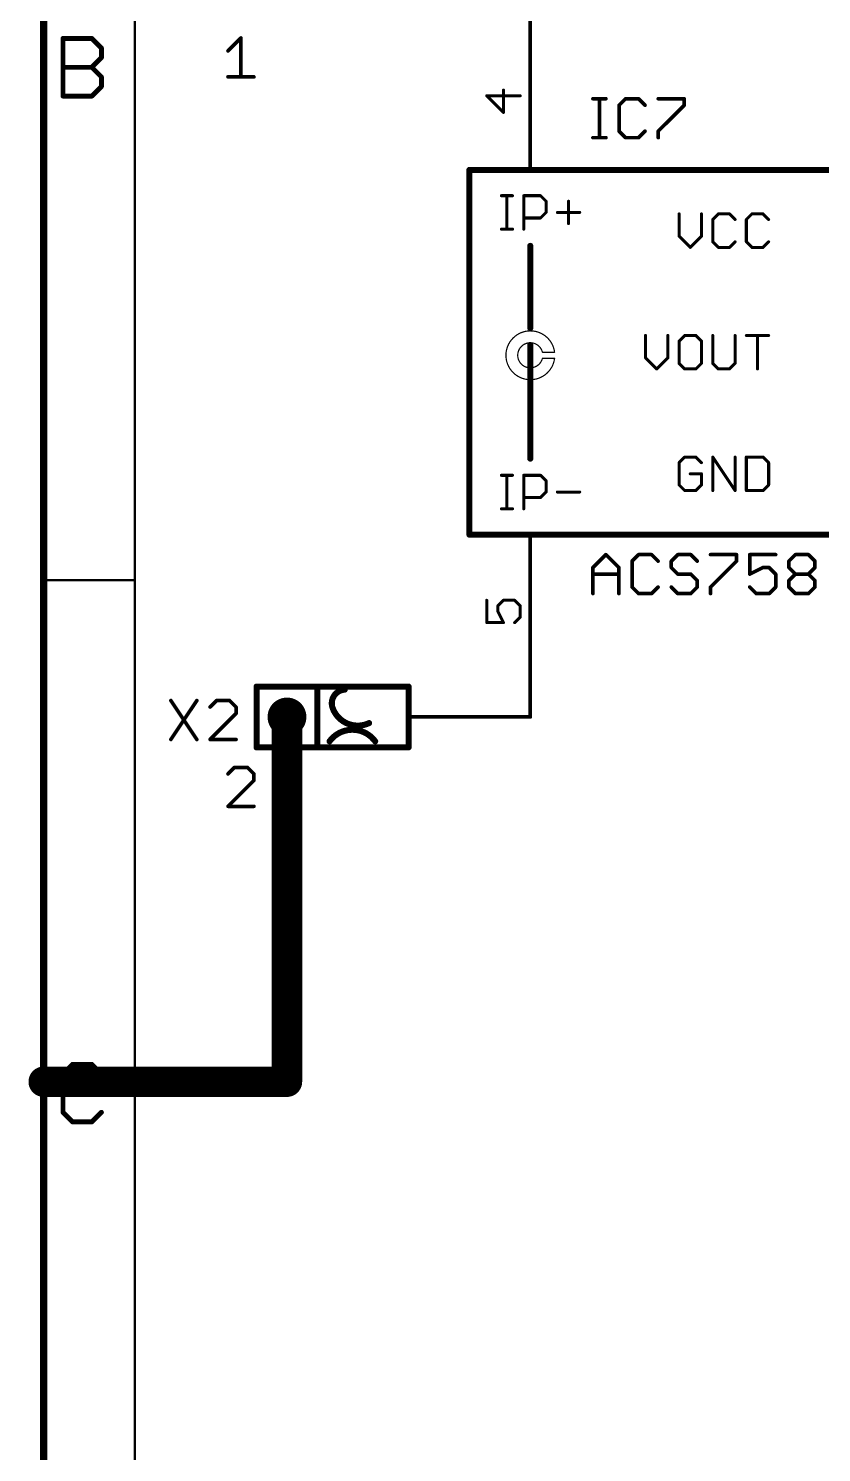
# Model space of a CAD drawing. Extents: x -44 to 217, y -56 to 126.
# Drawn here: x -43.8 to -10.7, y -0.3 to 59.2 of the extents above; entities that cross this region are included whole.
import ezdxf

# ---------------------------------------------------------------- set-up
doc = ezdxf.new("R2010")
doc.units = 0
for name, color, linetype in [('91', 94, 'CONTINUOUS'), ('94', 14, 'CONTINUOUS'), ('95', 251, 'CONTINUOUS'), ('96', 251, 'CONTINUOUS')]:
    doc.layers.add(name, color=color, linetype=linetype)

msp = doc.modelspace()

# ---------------------------------------------------------------- linework, layer by layer
at = {"layer": '91'}
for points, const_width in [([(-22.86, 58.42), (-22.86, 60.96)], 0.1524), ([(-22.86, 33.02), (-22.86, 30.48)], 0.1524), ([(-33.02, 30.48), (-33.02, 15.24)], 1.27), ([(-33.02, 15.24), (-43.18, 15.24)], 1.27)]:
    msp.add_lwpolyline(points, dxfattribs=dict(at, const_width=const_width))
for points, const_width in [([(-22.8981, 58.42, 1), (-22.8219, 58.42)], 0.0762), ([(-22.8219, 33.02, 1), (-22.8981, 33.02)], 0.0762), ([(-32.7025, 30.48, 1), (-33.3375, 30.48)], 0.635), ([(-22.8981, 30.48, 1), (-22.8219, 30.48)], 0.0762), ([(-43.18, 15.5575, 1), (-43.18, 14.9225)], 0.635), ([(-33.3375, 15.24, 1), (-32.7025, 15.24)], 0.635), ([(-33.02, 14.9225, 1), (-33.02, 15.5575)], 0.635)]:
    msp.add_lwpolyline(points, format="xyb", dxfattribs=dict(at, const_width=const_width))
at = {"layer": '94'}
for points, const_width in [([(-43.18, 125.73), (-43.18, -53.34)], 0.3), ([(-39.37, 121.92), (-39.37, -49.53)], 0.1), ([(-42.375, 56.4229), (-42.375, 58.8317)], 0.2032), ([(-42.375, 58.8317), (-41.1706, 58.8317)], 0.2032), ([(-41.1706, 58.8317), (-40.7691, 58.4302)], 0.2032), ([(-40.7691, 58.4302), (-40.7691, 58.0288)], 0.2032), ([(-22.86, 58.42), (-22.86, 53.34)], 0.1524), ([(-42.375, 57.6273), (-41.1706, 57.6273)], 0.2032), ([(-40.7691, 58.0288), (-41.1706, 57.6273)], 0.2032), ([(-41.1706, 57.6273), (-40.7691, 57.2258)], 0.2032), ([(-40.7691, 57.2258), (-40.7691, 56.8243)], 0.2032), ([(-40.7691, 56.8243), (-41.1706, 56.4229)], 0.2032), ([(-41.1706, 56.4229), (-42.375, 56.4229)], 0.2032), ([(-22.86, 55.88), (-22.86, 53.34)], 0.1524), ([(-25.4, 38.1), (-25.4, 53.34)], 0.254), ([(-25.4, 53.34), (-10.16, 53.34)], 0.254), ([(-22.86, 50.165), (-22.86, 46.736)], 0.254), ([(-22.86, 46.0248), (-22.86, 41.275)], 0.254), ([(-22.352, 45.72), (-21.844, 45.72)], 0.0508), ([(-22.352, 45.466), (-21.844, 45.466)], 0.0508), ([(-10.16, 38.1), (-25.4, 38.1)], 0.254), ([(-22.86, 33.02), (-22.86, 38.1)], 0.1524), ([(-22.86, 35.56), (-22.86, 38.1)], 0.1524), ([(-43.18, 36.195), (-39.37, 36.195)], 0.1), ([(-31.75, 31.75), (-34.29, 31.75)], 0.254), ([(-34.29, 31.75), (-34.29, 29.21)], 0.254), ([(-31.75, 31.75), (-27.94, 31.75)], 0.254), ([(-31.75, 29.21), (-31.75, 31.75)], 0.254), ([(-27.94, 31.75), (-27.94, 29.21)], 0.254), ([(-25.4, 30.48), (-27.94, 30.48)], 0.1524), ([(-22.86, 30.48), (-25.4, 30.48)], 0.1524), ([(-34.29, 29.21), (-31.75, 29.21)], 0.254), ([(-27.94, 29.21), (-31.75, 29.21)], 0.254), ([(-41.9736, 15.9692), (-42.375, 15.5677)], 0.2032), ([(-41.1706, 15.9692), (-41.9736, 15.9692)], 0.2032), ([(-40.7691, 15.5677), (-41.1706, 15.9692)], 0.2032), ([(-42.375, 15.5677), (-42.375, 13.9618)], 0.2032), ([(-42.375, 13.9618), (-41.9736, 13.5604)], 0.2032), ([(-41.1706, 13.5604), (-40.7691, 13.9618)], 0.2032), ([(-41.9736, 13.5604), (-41.1706, 13.5604)], 0.2032)]:
    msp.add_lwpolyline(points, dxfattribs=dict(at, const_width=const_width))
for points, const_width in [([(-42.3242, 58.8317, 1), (-42.4258, 58.8317)], 0.1016), ([(-42.375, 58.8825, 1), (-42.375, 58.7809)], 0.1016), ([(-41.1347, 58.8676, 1), (-41.2065, 58.7958)], 0.1016), ([(-41.1706, 58.7809, 1), (-41.1706, 58.8825)], 0.1016), ([(-40.7183, 58.4302, 1), (-40.8199, 58.4302)], 0.1016), ([(-40.805, 58.3943, 1), (-40.7332, 58.4662)], 0.1016), ([(-22.8219, 58.42, 1), (-22.8981, 58.42)], 0.0762), ([(-42.375, 57.6781, 1), (-42.375, 57.5765)], 0.1016), ([(-41.1347, 57.6632, 1), (-41.2065, 57.5914)], 0.1016), ([(-41.1706, 57.5765, 1), (-41.1706, 57.6781)], 0.1016), ([(-40.8199, 58.0288, 1), (-40.7183, 58.0288)], 0.1016), ([(-40.7332, 57.9928, 1), (-40.805, 58.0647)], 0.1016), ([(-41.2065, 57.6632, 1), (-41.1347, 57.5914)], 0.1016), ([(-40.7183, 57.2258, 1), (-40.8199, 57.2258)], 0.1016), ([(-40.805, 57.1899, 1), (-40.7332, 57.2617)], 0.1016), ([(-40.8199, 56.8243, 1), (-40.7183, 56.8243)], 0.1016), ([(-40.7332, 56.7884, 1), (-40.805, 56.8602)], 0.1016), ([(-42.375, 56.4737, 1), (-42.375, 56.3721)], 0.1016), ([(-42.4258, 56.4229, 1), (-42.3242, 56.4229)], 0.1016), ([(-41.2065, 56.4588, 1), (-41.1347, 56.3869)], 0.1016), ([(-41.1706, 56.3721, 1), (-41.1706, 56.4737)], 0.1016), ([(-22.8219, 55.88, 1), (-22.8981, 55.88)], 0.0762), ([(-25.3365, 53.34, 1), (-25.4635, 53.34)], 0.127), ([(-25.4, 53.4035, 1), (-25.4, 53.2765)], 0.127), ([(-22.8981, 53.34, 1), (-22.8219, 53.34)], 0.0762), ([(-22.8981, 53.34, 1), (-22.8219, 53.34)], 0.0762), ([(-22.7965, 50.165, 1), (-22.9235, 50.165)], 0.127), ([(-21.844, 45.72, 15.9995), (-21.844, 45.466)], 0.0508), ([(-22.9235, 46.736, 1), (-22.7965, 46.736)], 0.127), ([(-22.352, 45.72, 8.1231), (-22.352, 45.466)], 0.0508), ([(-22.7965, 46.0248, 1), (-22.9235, 46.0248)], 0.127), ([(-22.352, 45.7327, 1), (-22.352, 45.7073)], 0.0254), ([(-22.352, 45.4787, 1), (-22.352, 45.4533)], 0.0254), ([(-21.844, 45.7073, 1), (-21.844, 45.7327)], 0.0254), ([(-21.844, 45.4533, 1), (-21.844, 45.4787)], 0.0254), ([(-22.9235, 41.275, 1), (-22.7965, 41.275)], 0.127), ([(-25.4, 38.1635, 1), (-25.4, 38.0365)], 0.127), ([(-25.4635, 38.1, 1), (-25.3365, 38.1)], 0.127), ([(-22.8219, 38.1, 1), (-22.8981, 38.1)], 0.0762), ([(-22.8219, 38.1, 1), (-22.8981, 38.1)], 0.0762), ([(-43.18, 36.22, 1), (-43.18, 36.17)], 0.05), ([(-39.37, 36.17, 1), (-39.37, 36.22)], 0.05), ([(-22.8981, 35.56, 1), (-22.8219, 35.56)], 0.0762), ([(-22.8981, 33.02, 1), (-22.8219, 33.02)], 0.0762), ([(-34.29, 31.8135, 1), (-34.29, 31.6865)], 0.127), ([(-34.2265, 31.75, 1), (-34.3535, 31.75)], 0.127), ([(-31.75, 31.8135, 1), (-31.75, 31.6865)], 0.127), ([(-31.6865, 31.75, 1), (-31.8135, 31.75)], 0.127), ([(-31.75, 31.6865, 1), (-31.75, 31.8135)], 0.127), ([(-30.607, 31.623, 0.5001), (-31.115, 30.861)], 0.254), ([(-30.6035, 31.5596, 1), (-30.6105, 31.6864)], 0.127), ([(-27.8765, 31.75, 1), (-28.0035, 31.75)], 0.127), ([(-27.94, 31.6865, 1), (-27.94, 31.8135)], 0.127), ([(-33.02, 29.7961, 1), (-33.02, 31.1639, 1), (-33.02, 29.7961)], 0.254), ([(-31.115, 30.861, 0.4446), (-29.591, 30.226)], 0.254), ([(-31.0551, 30.8821, 1), (-31.1749, 30.8399)], 0.127), ([(-31.1749, 30.8399, 1), (-31.0551, 30.8821)], 0.127), ([(-29.5638, 30.1686, 1), (-29.6182, 30.2834)], 0.127), ([(-27.94, 30.5181, 1), (-27.94, 30.4419)], 0.0762), ([(-25.4, 30.5181, 1), (-25.4, 30.4419)], 0.0762), ([(-25.4, 30.4419, 1), (-25.4, 30.5181)], 0.0762), ([(-22.86, 30.4419, 1), (-22.86, 30.5181)], 0.0762), ([(-29.337, 29.464, 0.5067), (-31.242, 29.464)], 0.254), ([(-34.29, 29.2735, 1), (-34.29, 29.1465)], 0.127), ([(-34.3535, 29.21, 1), (-34.2265, 29.21)], 0.127), ([(-31.75, 29.2735, 1), (-31.75, 29.1465)], 0.127), ([(-31.8135, 29.21, 1), (-31.6865, 29.21)], 0.127), ([(-31.75, 29.1465, 1), (-31.75, 29.2735)], 0.127), ([(-31.2932, 29.5016, 1), (-31.1908, 29.4264)], 0.127), ([(-29.3882, 29.4264, 1), (-29.2858, 29.5016)], 0.127), ([(-28.0035, 29.21, 1), (-27.8765, 29.21)], 0.127), ([(-27.94, 29.1465, 1), (-27.94, 29.2735)], 0.127), ([(-41.9736, 16.02, 1), (-41.9736, 15.9184)], 0.1016), ([(-41.9376, 15.9333, 1), (-42.0095, 16.0051)], 0.1016), ([(-41.1347, 16.0051, 1), (-41.2065, 15.9333)], 0.1016), ([(-41.1706, 15.9184, 1), (-41.1706, 16.02)], 0.1016), ([(-42.3242, 15.5677, 1), (-42.4258, 15.5677)], 0.1016), ([(-42.4109, 15.6037, 1), (-42.3391, 15.5318)], 0.1016), ([(-40.805, 15.5318, 1), (-40.7332, 15.6037)], 0.1016), ([(-42.3391, 13.9977, 1), (-42.4109, 13.9259)], 0.1016), ([(-42.4258, 13.9618, 1), (-42.3242, 13.9618)], 0.1016), ([(-40.7332, 13.9259, 1), (-40.805, 13.9977)], 0.1016), ([(-41.9736, 13.6112, 1), (-41.9736, 13.5096)], 0.1016), ([(-42.0095, 13.5244, 1), (-41.9376, 13.5963)], 0.1016), ([(-41.2065, 13.5963, 1), (-41.1347, 13.5244)], 0.1016), ([(-41.1706, 13.5096, 1), (-41.1706, 13.6112)], 0.1016)]:
    msp.add_lwpolyline(points, format="xyb", dxfattribs=dict(at, const_width=const_width))
at = {"layer": '95'}
for points, const_width in [([(-23.9782, 55.7403), (-23.9782, 56.6724)], 0.127), ([(-23.2791, 56.4394), (-24.6773, 56.4394)], 0.127), ([(-24.6773, 56.4394), (-23.9782, 55.7403)], 0.127), ([(-20.2438, 56.3132), (-19.7015, 56.3132)], 0.1524), ([(-19.9726, 54.6862), (-19.9726, 56.3132)], 0.1524), ([(-18.8812, 56.3132), (-19.1524, 56.042)], 0.1524), ([(-19.1524, 56.042), (-19.1524, 54.9574)], 0.1524), ([(-18.3389, 56.3132), (-18.8812, 56.3132)], 0.1524), ([(-18.0677, 56.042), (-18.3389, 56.3132)], 0.1524), ([(-17.5152, 56.3132), (-16.4305, 56.3132)], 0.1524), ([(-16.4305, 56.042), (-17.5152, 54.9574)], 0.1524), ([(-16.4305, 56.3132), (-16.4305, 56.042)], 0.1524), ([(-20.2438, 54.6862), (-19.7015, 54.6862)], 0.1524), ([(-19.1524, 54.9574), (-18.8812, 54.6862)], 0.1524), ([(-18.8812, 54.6862), (-18.3389, 54.6862)], 0.1524), ([(-18.3389, 54.6862), (-18.0677, 54.9574)], 0.1524), ([(-17.5152, 54.9574), (-17.5152, 54.6862)], 0.1524), ([(-24.0665, 52.2617), (-23.6004, 52.2617)], 0.127), ([(-23.8335, 50.8635), (-23.8335, 52.2617)], 0.127), ([(-23.131, 50.8635), (-23.131, 52.2617)], 0.127), ([(-23.131, 52.2617), (-22.4319, 52.2617)], 0.127), ([(-22.4319, 52.2617), (-22.1989, 52.0287)], 0.127), ([(-22.1989, 52.0287), (-22.1989, 51.5626)], 0.127), ([(-21.2616, 52.0287), (-21.2616, 51.0965)], 0.127), ([(-22.4319, 51.3296), (-23.131, 51.3296)], 0.127), ([(-22.1989, 51.5626), (-22.4319, 51.3296)], 0.127), ([(-21.7277, 51.5626), (-20.7956, 51.5626)], 0.127), ([(-16.6431, 51.4997), (-16.6431, 50.5676)], 0.127), ([(-15.711, 50.5676), (-15.711, 51.4997)], 0.127), ([(-15.0068, 51.4997), (-15.2399, 51.2667)], 0.127), ([(-15.2399, 51.2667), (-15.2399, 50.3345)], 0.127), ([(-14.5408, 51.4997), (-15.0068, 51.4997)], 0.127), ([(-14.3077, 51.2667), (-14.5408, 51.4997)], 0.127), ([(-13.6036, 51.4997), (-13.8366, 51.2667)], 0.127), ([(-13.8366, 51.2667), (-13.8366, 50.3345)], 0.127), ([(-13.1375, 51.4997), (-13.6036, 51.4997)], 0.127), ([(-12.9045, 51.2667), (-13.1375, 51.4997)], 0.127), ([(-24.0665, 50.8635), (-23.6004, 50.8635)], 0.127), ([(-16.6431, 50.5676), (-16.1771, 50.1015)], 0.127), ([(-16.1771, 50.1015), (-15.711, 50.5676)], 0.127), ([(-15.2399, 50.3345), (-15.0068, 50.1015)], 0.127), ([(-15.0068, 50.1015), (-14.5408, 50.1015)], 0.127), ([(-14.5408, 50.1015), (-14.3077, 50.3345)], 0.127), ([(-13.8366, 50.3345), (-13.6036, 50.1015)], 0.127), ([(-13.6036, 50.1015), (-13.1375, 50.1015)], 0.127), ([(-13.1375, 50.1015), (-12.9045, 50.3345)], 0.127), ([(-18.0464, 46.4197), (-18.0464, 45.4876)], 0.127), ([(-17.1143, 45.4876), (-17.1143, 46.4197)], 0.127), ([(-16.4101, 46.4197), (-16.6431, 46.1867)], 0.127), ([(-15.944, 46.4197), (-16.4101, 46.4197)], 0.127), ([(-15.711, 46.1867), (-15.944, 46.4197)], 0.127), ([(-15.2399, 46.4197), (-15.2399, 45.2545)], 0.127), ([(-14.3077, 45.2545), (-14.3077, 46.4197)], 0.127), ([(-13.8366, 46.4197), (-12.9045, 46.4197)], 0.127), ([(-13.3705, 45.0215), (-13.3705, 46.4197)], 0.127), ([(-16.6431, 46.1867), (-16.6431, 45.2545)], 0.127), ([(-15.711, 45.2545), (-15.711, 46.1867)], 0.127), ([(-18.0464, 45.4876), (-17.5804, 45.0215)], 0.127), ([(-17.5804, 45.0215), (-17.1143, 45.4876)], 0.127), ([(-16.6431, 45.2545), (-16.4101, 45.0215)], 0.127), ([(-15.944, 45.0215), (-15.711, 45.2545)], 0.127), ([(-15.2399, 45.2545), (-15.0068, 45.0215)], 0.127), ([(-14.5408, 45.0215), (-14.3077, 45.2545)], 0.127), ([(-16.4101, 45.0215), (-15.944, 45.0215)], 0.127), ([(-15.0068, 45.0215), (-14.5408, 45.0215)], 0.127), ([(-16.4101, 41.3397), (-16.6431, 41.1067)], 0.127), ([(-16.6431, 41.1067), (-16.6431, 40.1745)], 0.127), ([(-15.944, 41.3397), (-16.4101, 41.3397)], 0.127), ([(-15.711, 41.1067), (-15.944, 41.3397)], 0.127), ([(-15.2399, 39.9415), (-15.2399, 41.3397)], 0.127), ([(-15.2399, 41.3397), (-14.3077, 39.9415)], 0.127), ([(-14.3077, 39.9415), (-14.3077, 41.3397)], 0.127), ([(-13.8366, 41.3397), (-13.8366, 39.9415)], 0.127), ([(-13.1375, 41.3397), (-13.8366, 41.3397)], 0.127), ([(-12.9045, 41.1067), (-13.1375, 41.3397)], 0.127), ([(-12.9045, 40.1745), (-12.9045, 41.1067)], 0.127), ([(-24.0665, 40.5777), (-23.6004, 40.5777)], 0.127), ([(-23.8335, 39.1795), (-23.8335, 40.5777)], 0.127), ([(-23.131, 39.1795), (-23.131, 40.5777)], 0.127), ([(-23.131, 40.5777), (-22.4319, 40.5777)], 0.127), ([(-22.4319, 40.5777), (-22.1989, 40.3447)], 0.127), ([(-15.711, 40.6406), (-16.1771, 40.6406)], 0.127), ([(-15.711, 40.1745), (-15.711, 40.6406)], 0.127), ([(-22.1989, 39.8786), (-22.4319, 39.6456)], 0.127), ([(-22.1989, 40.3447), (-22.1989, 39.8786)], 0.127), ([(-21.7277, 39.8786), (-20.7956, 39.8786)], 0.127), ([(-16.6431, 40.1745), (-16.4101, 39.9415)], 0.127), ([(-16.4101, 39.9415), (-15.944, 39.9415)], 0.127), ([(-15.944, 39.9415), (-15.711, 40.1745)], 0.127), ([(-13.8366, 39.9415), (-13.1375, 39.9415)], 0.127), ([(-13.1375, 39.9415), (-12.9045, 40.1745)], 0.127), ([(-22.4319, 39.6456), (-23.131, 39.6456)], 0.127), ([(-24.0665, 39.1795), (-23.6004, 39.1795)], 0.127), ([(-24.6773, 35.3556), (-24.6773, 34.4234)], 0.127), ([(-24.2112, 35.1225), (-23.9782, 35.3556)], 0.127), ([(-24.2112, 34.8895), (-24.2112, 35.1225)], 0.127), ([(-23.9782, 35.3556), (-23.5121, 35.3556)], 0.127), ([(-23.5121, 35.3556), (-23.2791, 35.1225)], 0.127), ([(-23.2791, 35.1225), (-23.2791, 34.6565)], 0.127), ([(-23.9782, 34.4234), (-24.2112, 34.8895)], 0.127), ([(-23.2791, 34.6565), (-23.5121, 34.4234)], 0.127), ([(-24.6773, 34.4234), (-23.9782, 34.4234)], 0.127), ([(-37.8691, 31.1672), (-36.7845, 29.5402)], 0.1524), ([(-36.7845, 31.1672), (-37.8691, 29.5402)], 0.1524), ([(-35.9608, 31.1672), (-36.232, 30.896)], 0.1524), ([(-35.4185, 31.1672), (-35.9608, 31.1672)], 0.1524), ([(-35.1473, 30.896), (-35.4185, 31.1672)], 0.1524), ([(-35.1473, 30.6249), (-35.1473, 30.896)], 0.1524), ([(-36.232, 29.5402), (-35.1473, 30.6249)], 0.1524), ([(-35.1473, 29.5402), (-36.232, 29.5402)], 0.1524)]:
    msp.add_lwpolyline(points, dxfattribs=dict(at, const_width=const_width))
for points, const_width in [([(-23.9464, 56.6724, 1), (-24.0099, 56.6724)], 0.0635), ([(-24.6773, 56.4711, 1), (-24.6773, 56.4076)], 0.0635), ([(-24.6548, 56.4618, 1), (-24.6997, 56.4169)], 0.0635), ([(-23.2791, 56.4076, 1), (-23.2791, 56.4711)], 0.0635), ([(-20.2438, 56.3513, 1), (-20.2438, 56.2751)], 0.0762), ([(-19.9345, 56.3132, 1), (-20.0107, 56.3132)], 0.0762), ([(-19.7015, 56.2751, 1), (-19.7015, 56.3513)], 0.0762), ([(-19.1143, 56.042, 1), (-19.1905, 56.042)], 0.0762), ([(-19.1793, 56.069, 1), (-19.1254, 56.0151)], 0.0762), ([(-18.8812, 56.3513, 1), (-18.8812, 56.2751)], 0.0762), ([(-18.8543, 56.2862, 1), (-18.9081, 56.3401)], 0.0762), ([(-18.3119, 56.3401, 1), (-18.3658, 56.2862)], 0.0762), ([(-18.3389, 56.2751, 1), (-18.3389, 56.3513)], 0.0762), ([(-18.0946, 56.0151, 1), (-18.0408, 56.069)], 0.0762), ([(-17.5152, 56.3513, 1), (-17.5152, 56.2751)], 0.0762), ([(-16.3924, 56.3132, 1), (-16.4686, 56.3132)], 0.0762), ([(-16.4686, 56.042, 1), (-16.3924, 56.042)], 0.0762), ([(-16.4036, 56.0151, 1), (-16.4575, 56.069)], 0.0762), ([(-16.4305, 56.2751, 1), (-16.4305, 56.3513)], 0.0762), ([(-24.0099, 55.7403, 1), (-23.9464, 55.7403)], 0.0635), ([(-24.0006, 55.7178, 1), (-23.9557, 55.7628)], 0.0635), ([(-20.2438, 54.7243, 1), (-20.2438, 54.6481)], 0.0762), ([(-19.7015, 54.6481, 1), (-19.7015, 54.7243)], 0.0762), ([(-19.1254, 54.9843, 1), (-19.1793, 54.9304)], 0.0762), ([(-19.1905, 54.9574, 1), (-19.1143, 54.9574)], 0.0762), ([(-18.8812, 54.7243, 1), (-18.8812, 54.6481)], 0.0762), ([(-18.9081, 54.6593, 1), (-18.8543, 54.7131)], 0.0762), ([(-18.3658, 54.7131, 1), (-18.3119, 54.6593)], 0.0762), ([(-18.3389, 54.6481, 1), (-18.3389, 54.7243)], 0.0762), ([(-18.0408, 54.9304, 1), (-18.0946, 54.9843)], 0.0762), ([(-17.4771, 54.9574, 1), (-17.5533, 54.9574)], 0.0762), ([(-17.5421, 54.9843, 1), (-17.4883, 54.9304)], 0.0762), ([(-20.0107, 54.6862, 1), (-19.9345, 54.6862)], 0.0762), ([(-17.5533, 54.6862, 1), (-17.4771, 54.6862)], 0.0762), ([(-24.0665, 52.2934, 1), (-24.0665, 52.2299)], 0.0635), ([(-23.8017, 52.2617, 1), (-23.8652, 52.2617)], 0.0635), ([(-23.6004, 52.2299, 1), (-23.6004, 52.2934)], 0.0635), ([(-23.131, 52.2934, 1), (-23.131, 52.2299)], 0.0635), ([(-23.0992, 52.2617, 1), (-23.1627, 52.2617)], 0.0635), ([(-22.4094, 52.2841, 1), (-22.4543, 52.2392)], 0.0635), ([(-22.4319, 52.2299, 1), (-22.4319, 52.2934)], 0.0635), ([(-22.1671, 52.0287, 1), (-22.2306, 52.0287)], 0.0635), ([(-22.2213, 52.0062, 1), (-22.1764, 52.0511)], 0.0635), ([(-21.2299, 52.0287, 1), (-21.2934, 52.0287)], 0.0635), ([(-23.131, 51.3613, 1), (-23.131, 51.2978)], 0.0635), ([(-22.4543, 51.352, 1), (-22.4094, 51.3071)], 0.0635), ([(-22.4319, 51.2978, 1), (-22.4319, 51.3613)], 0.0635), ([(-22.2306, 51.5626, 1), (-22.1671, 51.5626)], 0.0635), ([(-22.1764, 51.5401, 1), (-22.2213, 51.585)], 0.0635), ([(-21.7277, 51.5943, 1), (-21.7277, 51.5308)], 0.0635), ([(-20.7956, 51.5308, 1), (-20.7956, 51.5943)], 0.0635), ([(-16.6114, 51.4997, 1), (-16.6749, 51.4997)], 0.0635), ([(-15.6793, 51.4997, 1), (-15.7428, 51.4997)], 0.0635), ([(-15.2081, 51.2667, 1), (-15.2716, 51.2667)], 0.0635), ([(-15.2623, 51.2891, 1), (-15.2174, 51.2442)], 0.0635), ([(-15.0068, 51.5314, 1), (-15.0068, 51.4679)], 0.0635), ([(-14.9844, 51.4772, 1), (-15.0293, 51.5221)], 0.0635), ([(-14.5183, 51.5221, 1), (-14.5632, 51.4772)], 0.0635), ([(-14.5408, 51.4679, 1), (-14.5408, 51.5314)], 0.0635), ([(-14.3302, 51.2442, 1), (-14.2853, 51.2891)], 0.0635), ([(-13.8048, 51.2667, 1), (-13.8683, 51.2667)], 0.0635), ([(-13.859, 51.2891, 1), (-13.8141, 51.2442)], 0.0635), ([(-13.6036, 51.5314, 1), (-13.6036, 51.4679)], 0.0635), ([(-13.5811, 51.4772, 1), (-13.626, 51.5221)], 0.0635), ([(-13.115, 51.5221, 1), (-13.1599, 51.4772)], 0.0635), ([(-13.1375, 51.4679, 1), (-13.1375, 51.5314)], 0.0635), ([(-12.9269, 51.2442, 1), (-12.882, 51.2891)], 0.0635), ([(-24.0665, 50.8953, 1), (-24.0665, 50.8317)], 0.0635), ([(-23.8652, 50.8635, 1), (-23.8017, 50.8635)], 0.0635), ([(-23.6004, 50.8317, 1), (-23.6004, 50.8953)], 0.0635), ([(-23.1627, 50.8635, 1), (-23.0992, 50.8635)], 0.0635), ([(-21.2934, 51.0965, 1), (-21.2299, 51.0965)], 0.0635), ([(-16.6207, 50.59, 1), (-16.6656, 50.5451)], 0.0635), ([(-16.6749, 50.5676, 1), (-16.6114, 50.5676)], 0.0635), ([(-15.7428, 50.5676, 1), (-15.6793, 50.5676)], 0.0635), ([(-15.6886, 50.5451, 1), (-15.7335, 50.59)], 0.0635), ([(-16.1995, 50.124, 1), (-16.1546, 50.079)], 0.0635), ([(-16.1995, 50.079, 1), (-16.1546, 50.124)], 0.0635), ([(-15.2716, 50.3345, 1), (-15.2081, 50.3345)], 0.0635), ([(-15.2174, 50.357, 1), (-15.2623, 50.3121)], 0.0635), ([(-15.0068, 50.1333, 1), (-15.0068, 50.0697)], 0.0635), ([(-15.0293, 50.079, 1), (-14.9844, 50.124)], 0.0635), ([(-14.5632, 50.124, 1), (-14.5183, 50.079)], 0.0635), ([(-14.5408, 50.0697, 1), (-14.5408, 50.1333)], 0.0635), ([(-14.2853, 50.3121, 1), (-14.3302, 50.357)], 0.0635), ([(-13.8141, 50.357, 1), (-13.859, 50.3121)], 0.0635), ([(-13.8683, 50.3345, 1), (-13.8048, 50.3345)], 0.0635), ([(-13.6036, 50.1333, 1), (-13.6036, 50.0697)], 0.0635), ([(-13.626, 50.079, 1), (-13.5811, 50.124)], 0.0635), ([(-13.1599, 50.124, 1), (-13.115, 50.079)], 0.0635), ([(-13.1375, 50.0697, 1), (-13.1375, 50.1333)], 0.0635), ([(-12.882, 50.3121, 1), (-12.9269, 50.357)], 0.0635), ([(-18.0147, 46.4197, 1), (-18.0782, 46.4197)], 0.0635), ([(-17.0825, 46.4197, 1), (-17.146, 46.4197)], 0.0635), ([(-16.4101, 46.4514, 1), (-16.4101, 46.3879)], 0.0635), ([(-16.3877, 46.3972, 1), (-16.4326, 46.4421)], 0.0635), ([(-15.9216, 46.4421, 1), (-15.9665, 46.3972)], 0.0635), ([(-15.944, 46.3879, 1), (-15.944, 46.4514)], 0.0635), ([(-15.2081, 46.4197, 1), (-15.2716, 46.4197)], 0.0635), ([(-14.276, 46.4197, 1), (-14.3395, 46.4197)], 0.0635), ([(-13.8366, 46.4514, 1), (-13.8366, 46.3879)], 0.0635), ([(-13.3388, 46.4197, 1), (-13.4023, 46.4197)], 0.0635), ([(-12.9045, 46.3879, 1), (-12.9045, 46.4514)], 0.0635), ([(-16.6114, 46.1867, 1), (-16.6749, 46.1867)], 0.0635), ([(-16.6656, 46.2091, 1), (-16.6207, 46.1642)], 0.0635), ([(-15.6793, 46.1867, 1), (-15.7428, 46.1867)], 0.0635), ([(-15.7335, 46.1642, 1), (-15.6886, 46.2091)], 0.0635), ([(-18.024, 45.51, 1), (-18.0689, 45.4651)], 0.0635), ([(-18.0782, 45.4876, 1), (-18.0147, 45.4876)], 0.0635), ([(-17.146, 45.4876, 1), (-17.0825, 45.4876)], 0.0635), ([(-17.0918, 45.4651, 1), (-17.1367, 45.51)], 0.0635), ([(-16.6207, 45.277, 1), (-16.6656, 45.2321)], 0.0635), ([(-16.6749, 45.2545, 1), (-16.6114, 45.2545)], 0.0635), ([(-15.7428, 45.2545, 1), (-15.6793, 45.2545)], 0.0635), ([(-15.6886, 45.2321, 1), (-15.7335, 45.277)], 0.0635), ([(-15.2716, 45.2545, 1), (-15.2081, 45.2545)], 0.0635), ([(-15.2174, 45.277, 1), (-15.2623, 45.2321)], 0.0635), ([(-14.3395, 45.2545, 1), (-14.276, 45.2545)], 0.0635), ([(-14.2853, 45.2321, 1), (-14.3302, 45.277)], 0.0635), ([(-17.6028, 45.044, 1), (-17.5579, 44.999)], 0.0635), ([(-17.6028, 44.999, 1), (-17.5579, 45.044)], 0.0635), ([(-16.4101, 45.0533, 1), (-16.4101, 44.9898)], 0.0635), ([(-16.4326, 44.999, 1), (-16.3877, 45.044)], 0.0635), ([(-15.9665, 45.044, 1), (-15.9216, 44.999)], 0.0635), ([(-15.944, 44.9898, 1), (-15.944, 45.0533)], 0.0635), ([(-15.0068, 45.0533, 1), (-15.0068, 44.9898)], 0.0635), ([(-15.0293, 44.999, 1), (-14.9844, 45.044)], 0.0635), ([(-14.5632, 45.044, 1), (-14.5183, 44.999)], 0.0635), ([(-14.5408, 44.9898, 1), (-14.5408, 45.0533)], 0.0635), ([(-13.4023, 45.0215, 1), (-13.3388, 45.0215)], 0.0635), ([(-16.6114, 41.1067, 1), (-16.6749, 41.1067)], 0.0635), ([(-16.6656, 41.1291, 1), (-16.6207, 41.0842)], 0.0635), ([(-16.4101, 41.3714, 1), (-16.4101, 41.3079)], 0.0635), ([(-16.3877, 41.3172, 1), (-16.4326, 41.3621)], 0.0635), ([(-15.9216, 41.3621, 1), (-15.9665, 41.3172)], 0.0635), ([(-15.944, 41.3079, 1), (-15.944, 41.3714)], 0.0635), ([(-15.7335, 41.0842, 1), (-15.6886, 41.1291)], 0.0635), ([(-15.2081, 41.3397, 1), (-15.2716, 41.3397)], 0.0635), ([(-15.2134, 41.3573, 1), (-15.2663, 41.3221)], 0.0635), ([(-14.276, 41.3397, 1), (-14.3395, 41.3397)], 0.0635), ([(-13.8366, 41.3714, 1), (-13.8366, 41.3079)], 0.0635), ([(-13.8048, 41.3397, 1), (-13.8683, 41.3397)], 0.0635), ([(-13.115, 41.3621, 1), (-13.1599, 41.3172)], 0.0635), ([(-13.1375, 41.3079, 1), (-13.1375, 41.3714)], 0.0635), ([(-12.8727, 41.1067, 1), (-12.9362, 41.1067)], 0.0635), ([(-12.9269, 41.0842, 1), (-12.882, 41.1291)], 0.0635), ([(-24.0665, 40.6094, 1), (-24.0665, 40.5459)], 0.0635), ([(-23.8017, 40.5777, 1), (-23.8652, 40.5777)], 0.0635), ([(-23.6004, 40.5459, 1), (-23.6004, 40.6094)], 0.0635), ([(-23.131, 40.6094, 1), (-23.131, 40.5459)], 0.0635), ([(-23.0992, 40.5777, 1), (-23.1627, 40.5777)], 0.0635), ([(-22.4094, 40.6001, 1), (-22.4543, 40.5552)], 0.0635), ([(-22.4319, 40.5459, 1), (-22.4319, 40.6094)], 0.0635), ([(-16.1771, 40.6723, 1), (-16.1771, 40.6088)], 0.0635), ([(-15.6793, 40.6406, 1), (-15.7428, 40.6406)], 0.0635), ([(-15.711, 40.6088, 1), (-15.711, 40.6723)], 0.0635), ([(-22.1671, 40.3447, 1), (-22.2306, 40.3447)], 0.0635), ([(-22.2306, 39.8786, 1), (-22.1671, 39.8786)], 0.0635), ([(-22.2213, 40.3222, 1), (-22.1764, 40.3671)], 0.0635), ([(-22.1764, 39.8561, 1), (-22.2213, 39.901)], 0.0635), ([(-21.7277, 39.9103, 1), (-21.7277, 39.8468)], 0.0635), ([(-20.7956, 39.8468, 1), (-20.7956, 39.9103)], 0.0635), ([(-16.6207, 40.197, 1), (-16.6656, 40.1521)], 0.0635), ([(-16.6749, 40.1745, 1), (-16.6114, 40.1745)], 0.0635), ([(-16.4101, 39.9733, 1), (-16.4101, 39.9098)], 0.0635), ([(-16.4326, 39.919, 1), (-16.3877, 39.964)], 0.0635), ([(-15.9665, 39.964, 1), (-15.9216, 39.919)], 0.0635), ([(-15.944, 39.9098, 1), (-15.944, 39.9733)], 0.0635), ([(-15.7428, 40.1745, 1), (-15.6793, 40.1745)], 0.0635), ([(-15.6886, 40.1521, 1), (-15.7335, 40.197)], 0.0635), ([(-15.2716, 39.9415, 1), (-15.2081, 39.9415)], 0.0635), ([(-14.3395, 39.9415, 1), (-14.276, 39.9415)], 0.0635), ([(-14.3341, 39.9239, 1), (-14.2813, 39.9591)], 0.0635), ([(-13.8366, 39.9733, 1), (-13.8366, 39.9098)], 0.0635), ([(-13.8683, 39.9415, 1), (-13.8048, 39.9415)], 0.0635), ([(-13.1599, 39.964, 1), (-13.115, 39.919)], 0.0635), ([(-13.1375, 39.9098, 1), (-13.1375, 39.9733)], 0.0635), ([(-12.9362, 40.1745, 1), (-12.8727, 40.1745)], 0.0635), ([(-12.882, 40.1521, 1), (-12.9269, 40.197)], 0.0635), ([(-23.131, 39.6773, 1), (-23.131, 39.6138)], 0.0635), ([(-22.4543, 39.668, 1), (-22.4094, 39.6231)], 0.0635), ([(-22.4319, 39.6138, 1), (-22.4319, 39.6773)], 0.0635), ([(-24.0665, 39.2113, 1), (-24.0665, 39.1478)], 0.0635), ([(-23.8652, 39.1795, 1), (-23.8017, 39.1795)], 0.0635), ([(-23.6004, 39.1478, 1), (-23.6004, 39.2113)], 0.0635), ([(-23.1627, 39.1795, 1), (-23.0992, 39.1795)], 0.0635), ([(-24.6455, 35.3556, 1), (-24.709, 35.3556)], 0.0635), ([(-24.1795, 35.1225, 1), (-24.243, 35.1225)], 0.0635), ([(-24.2337, 35.145, 1), (-24.1888, 35.1001)], 0.0635), ([(-23.9782, 35.3873, 1), (-23.9782, 35.3238)], 0.0635), ([(-23.9557, 35.3331, 1), (-24.0006, 35.378)], 0.0635), ([(-23.4897, 35.378, 1), (-23.5346, 35.3331)], 0.0635), ([(-23.5121, 35.3238, 1), (-23.5121, 35.3873)], 0.0635), ([(-23.2474, 35.1225, 1), (-23.3108, 35.1225)], 0.0635), ([(-23.3016, 35.1001, 1), (-23.2566, 35.145)], 0.0635), ([(-24.1828, 34.9037, 1), (-24.2396, 34.8753)], 0.0635), ([(-24.243, 34.8895, 1), (-24.1795, 34.8895)], 0.0635), ([(-23.3108, 34.6565, 1), (-23.2474, 34.6565)], 0.0635), ([(-23.2566, 34.634, 1), (-23.3016, 34.6789)], 0.0635), ([(-24.6773, 34.4552, 1), (-24.6773, 34.3917)], 0.0635), ([(-24.709, 34.4234, 1), (-24.6455, 34.4234)], 0.0635), ([(-24.0066, 34.4092, 1), (-23.9498, 34.4376)], 0.0635), ([(-23.9782, 34.3917, 1), (-23.9782, 34.4552)], 0.0635), ([(-23.5346, 34.4459, 1), (-23.4897, 34.401)], 0.0635), ([(-37.8374, 31.1883, 1), (-37.9008, 31.1461)], 0.0762), ([(-36.7528, 31.1461, 1), (-36.8162, 31.1883)], 0.0762), ([(-36.2589, 30.923, 1), (-36.205, 30.8691)], 0.0762), ([(-35.9608, 31.2053, 1), (-35.9608, 31.1291)], 0.0762), ([(-35.9339, 31.1402, 1), (-35.9877, 31.1941)], 0.0762), ([(-35.3915, 31.1941, 1), (-35.4454, 31.1402)], 0.0762), ([(-35.4185, 31.1291, 1), (-35.4185, 31.2053)], 0.0762), ([(-35.1092, 30.896, 1), (-35.1854, 30.896)], 0.0762), ([(-35.1742, 30.8691, 1), (-35.1204, 30.923)], 0.0762), ([(-35.1854, 30.6249, 1), (-35.1092, 30.6249)], 0.0762), ([(-35.1204, 30.5979, 1), (-35.1742, 30.6518)], 0.0762), ([(-37.9008, 29.5613, 1), (-37.8374, 29.5191)], 0.0762), ([(-36.8162, 29.5191, 1), (-36.7528, 29.5613)], 0.0762), ([(-36.232, 29.5783, 1), (-36.232, 29.5021)], 0.0762), ([(-36.2589, 29.5671, 1), (-36.205, 29.5133)], 0.0762), ([(-35.1473, 29.5021, 1), (-35.1473, 29.5783)], 0.0762)]:
    msp.add_lwpolyline(points, format="xyb", dxfattribs=dict(at, const_width=const_width))
at = {"layer": '96', "const_width": 0.1524}
for points in [[(-35.4838, 58.3109), (-34.9415, 58.8532)], [(-34.9415, 58.8532), (-34.9415, 57.2262)], [(-35.4838, 57.2262), (-34.3991, 57.2262)], [(-20.2438, 36.7209), (-19.7015, 37.2632)], [(-19.7015, 37.2632), (-19.1591, 36.7209)], [(-18.3355, 37.2632), (-18.6066, 36.992)], [(-18.6066, 36.992), (-18.6066, 35.9074)], [(-17.7932, 37.2632), (-18.3355, 37.2632)], [(-17.522, 36.992), (-17.7932, 37.2632)], [(-16.6983, 37.2632), (-16.9695, 36.992)], [(-16.9695, 36.992), (-16.9695, 36.7209)], [(-16.156, 37.2632), (-16.6983, 37.2632)], [(-15.8848, 36.992), (-16.156, 37.2632)], [(-15.3323, 37.2632), (-14.2477, 37.2632)], [(-14.2477, 36.992), (-15.3323, 35.9074)], [(-14.2477, 37.2632), (-14.2477, 36.992)], [(-12.6105, 37.2632), (-13.6952, 37.2632)], [(-13.6952, 37.2632), (-13.6952, 36.4497)], [(-12.058, 36.992), (-11.7869, 37.2632)], [(-12.058, 36.7209), (-12.058, 36.992)], [(-11.7869, 37.2632), (-11.2445, 37.2632)], [(-11.2445, 37.2632), (-10.9734, 36.992)], [(-10.9734, 36.992), (-10.9734, 36.7209)], [(-20.2438, 35.6362), (-20.2438, 36.7209)], [(-20.2438, 36.4497), (-19.1591, 36.4497)], [(-19.1591, 36.7209), (-19.1591, 35.6362)], [(-16.9695, 36.7209), (-16.6983, 36.4497)], [(-16.6983, 36.4497), (-16.156, 36.4497)], [(-16.156, 36.4497), (-15.8848, 36.1785)], [(-13.6952, 36.4497), (-13.1528, 36.7209)], [(-13.1528, 36.7209), (-12.8817, 36.7209)], [(-12.8817, 36.7209), (-12.6105, 36.4497)], [(-12.6105, 36.4497), (-12.6105, 35.9074)], [(-11.7869, 36.4497), (-12.058, 36.7209)], [(-12.058, 36.1785), (-11.7869, 36.4497)], [(-11.7869, 36.4497), (-11.2445, 36.4497)], [(-10.9734, 36.7209), (-11.2445, 36.4497)], [(-11.2445, 36.4497), (-10.9734, 36.1785)], [(-18.6066, 35.9074), (-18.3355, 35.6362)], [(-18.3355, 35.6362), (-17.7932, 35.6362)], [(-17.7932, 35.6362), (-17.522, 35.9074)], [(-16.6983, 35.6362), (-16.9695, 35.9074)], [(-16.156, 35.6362), (-16.6983, 35.6362)], [(-15.8848, 35.9074), (-16.156, 35.6362)], [(-15.8848, 36.1785), (-15.8848, 35.9074)], [(-15.3323, 35.9074), (-15.3323, 35.6362)], [(-13.424, 35.6362), (-13.6952, 35.9074)], [(-12.8817, 35.6362), (-13.424, 35.6362)], [(-12.6105, 35.9074), (-12.8817, 35.6362)], [(-12.058, 35.9074), (-12.058, 36.1785)], [(-11.7869, 35.6362), (-12.058, 35.9074)], [(-11.2445, 35.6362), (-11.7869, 35.6362)], [(-10.9734, 35.9074), (-11.2445, 35.6362)], [(-10.9734, 36.1785), (-10.9734, 35.9074)], [(-35.2126, 28.3732), (-35.4838, 28.102)], [(-34.6703, 28.3732), (-35.2126, 28.3732)], [(-34.3991, 28.102), (-34.6703, 28.3732)], [(-34.3991, 27.8309), (-34.3991, 28.102)], [(-35.4838, 26.7462), (-34.3991, 27.8309)], [(-34.3991, 26.7462), (-35.4838, 26.7462)]]:
    msp.add_lwpolyline(points, dxfattribs=at)
at = {"layer": '96', "const_width": 0.0762}
for points in [[(-34.9034, 58.8532, 1), (-34.9796, 58.8532)], [(-34.9145, 58.8262, 1), (-34.9684, 58.8801)], [(-35.5107, 58.3378, 1), (-35.4569, 58.2839)], [(-35.4838, 57.2643, 1), (-35.4838, 57.1881)], [(-34.9796, 57.2262, 1), (-34.9034, 57.2262)], [(-34.3991, 57.1881, 1), (-34.3991, 57.2643)], [(-19.6745, 37.2901, 1), (-19.7284, 37.2362)], [(-19.6745, 37.2362, 1), (-19.7284, 37.2901)], [(-18.6336, 37.019, 1), (-18.5797, 36.9651)], [(-18.5685, 36.992, 1), (-18.6447, 36.992)], [(-18.3355, 37.3013, 1), (-18.3355, 37.2251)], [(-18.3085, 37.2362, 1), (-18.3624, 37.2901)], [(-17.7662, 37.2901, 1), (-17.8201, 37.2362)], [(-17.7932, 37.2251, 1), (-17.7932, 37.3013)], [(-17.5489, 36.9651, 1), (-17.495, 37.019)], [(-16.9314, 36.992, 1), (-17.0076, 36.992)], [(-16.9964, 37.019, 1), (-16.9425, 36.9651)], [(-16.6983, 37.3013, 1), (-16.6983, 37.2251)], [(-16.6714, 37.2362, 1), (-16.7253, 37.2901)], [(-16.1291, 37.2901, 1), (-16.1829, 37.2362)], [(-16.156, 37.2251, 1), (-16.156, 37.3013)], [(-15.9118, 36.9651, 1), (-15.8579, 37.019)], [(-15.3323, 37.3013, 1), (-15.3323, 37.2251)], [(-14.2096, 37.2632, 1), (-14.2858, 37.2632)], [(-14.2858, 36.992, 1), (-14.2096, 36.992)], [(-14.2207, 36.9651, 1), (-14.2746, 37.019)], [(-14.2477, 37.2251, 1), (-14.2477, 37.3013)], [(-13.6952, 37.3013, 1), (-13.6952, 37.2251)], [(-13.6571, 37.2632, 1), (-13.7333, 37.2632)], [(-12.6105, 37.2251, 1), (-12.6105, 37.3013)], [(-12.085, 37.019, 1), (-12.0311, 36.9651)], [(-12.0199, 36.992, 1), (-12.0961, 36.992)], [(-11.7869, 37.3013, 1), (-11.7869, 37.2251)], [(-11.7599, 37.2362, 1), (-11.8138, 37.2901)], [(-11.2176, 37.2901, 1), (-11.2715, 37.2362)], [(-11.2445, 37.2251, 1), (-11.2445, 37.3013)], [(-10.9353, 36.992, 1), (-11.0115, 36.992)], [(-11.0003, 36.9651, 1), (-10.9464, 37.019)], [(-20.2057, 36.7209, 1), (-20.2819, 36.7209)], [(-20.2707, 36.7478, 1), (-20.2169, 36.6939)], [(-20.2438, 36.4878, 1), (-20.2438, 36.4116)], [(-19.121, 36.7209, 1), (-19.1972, 36.7209)], [(-19.1861, 36.6939, 1), (-19.1322, 36.7478)], [(-19.1591, 36.4116, 1), (-19.1591, 36.4878)], [(-16.9425, 36.7478, 1), (-16.9964, 36.6939)], [(-17.0076, 36.7209, 1), (-16.9314, 36.7209)], [(-16.6983, 36.4878, 1), (-16.6983, 36.4116)], [(-16.7253, 36.4228, 1), (-16.6714, 36.4766)], [(-16.1291, 36.4766, 1), (-16.1829, 36.4228)], [(-16.156, 36.4116, 1), (-16.156, 36.4878)], [(-13.7122, 36.4838, 1), (-13.6781, 36.4156)], [(-13.7333, 36.4497, 1), (-13.6571, 36.4497)], [(-13.1528, 36.759, 1), (-13.1528, 36.6828)], [(-13.1358, 36.6868, 1), (-13.1699, 36.7549)], [(-12.8547, 36.7478, 1), (-12.9086, 36.6939)], [(-12.8817, 36.6828, 1), (-12.8817, 36.759)], [(-12.5724, 36.4497, 1), (-12.6486, 36.4497)], [(-12.6375, 36.4228, 1), (-12.5836, 36.4766)], [(-12.0311, 36.7478, 1), (-12.085, 36.6939)], [(-12.0961, 36.7209, 1), (-12.0199, 36.7209)], [(-11.7869, 36.4878, 1), (-11.7869, 36.4116)], [(-11.7599, 36.4228, 1), (-11.8138, 36.4766)], [(-11.8138, 36.4228, 1), (-11.7599, 36.4766)], [(-11.2176, 36.4766, 1), (-11.2715, 36.4228)], [(-11.2715, 36.4766, 1), (-11.2176, 36.4228)], [(-11.2445, 36.4116, 1), (-11.2445, 36.4878)], [(-11.0115, 36.7209, 1), (-10.9353, 36.7209)], [(-10.9464, 36.6939, 1), (-11.0003, 36.7478)], [(-18.5797, 35.9343, 1), (-18.6336, 35.8804)], [(-18.6447, 35.9074, 1), (-18.5685, 35.9074)], [(-18.3355, 35.6743, 1), (-18.3355, 35.5981)], [(-18.3624, 35.6093, 1), (-18.3085, 35.6631)], [(-17.8201, 35.6631, 1), (-17.7662, 35.6093)], [(-17.7932, 35.5981, 1), (-17.7932, 35.6743)], [(-17.495, 35.8804, 1), (-17.5489, 35.9343)], [(-16.9425, 35.9343, 1), (-16.9964, 35.8804)], [(-16.6983, 35.6743, 1), (-16.6983, 35.5981)], [(-16.7253, 35.6093, 1), (-16.6714, 35.6631)], [(-16.1829, 35.6631, 1), (-16.1291, 35.6093)], [(-16.156, 35.5981, 1), (-16.156, 35.6743)], [(-15.8467, 36.1785, 1), (-15.9229, 36.1785)], [(-15.9229, 35.9074, 1), (-15.8467, 35.9074)], [(-15.9118, 36.1516, 1), (-15.8579, 36.2055)], [(-15.8579, 35.8804, 1), (-15.9118, 35.9343)], [(-15.3593, 35.9343, 1), (-15.3054, 35.8804)], [(-15.2942, 35.9074, 1), (-15.3704, 35.9074)], [(-13.6682, 35.9343, 1), (-13.7221, 35.8804)], [(-13.424, 35.6743, 1), (-13.424, 35.5981)], [(-13.451, 35.6093, 1), (-13.3971, 35.6631)], [(-12.9086, 35.6631, 1), (-12.8547, 35.6093)], [(-12.8817, 35.5981, 1), (-12.8817, 35.6743)], [(-12.6486, 35.9074, 1), (-12.5724, 35.9074)], [(-12.5836, 35.8804, 1), (-12.6375, 35.9343)], [(-12.085, 36.2055, 1), (-12.0311, 36.1516)], [(-12.0311, 35.9343, 1), (-12.085, 35.8804)], [(-12.0199, 36.1785, 1), (-12.0961, 36.1785)], [(-12.0961, 35.9074, 1), (-12.0199, 35.9074)], [(-11.7869, 35.6743, 1), (-11.7869, 35.5981)], [(-11.8138, 35.6093, 1), (-11.7599, 35.6631)], [(-11.2715, 35.6631, 1), (-11.2176, 35.6093)], [(-11.2445, 35.5981, 1), (-11.2445, 35.6743)], [(-10.9353, 36.1785, 1), (-11.0115, 36.1785)], [(-11.0115, 35.9074, 1), (-10.9353, 35.9074)], [(-11.0003, 36.1516, 1), (-10.9464, 36.2055)], [(-10.9464, 35.8804, 1), (-11.0003, 35.9343)], [(-20.2819, 35.6362, 1), (-20.2057, 35.6362)], [(-19.1972, 35.6362, 1), (-19.121, 35.6362)], [(-15.3704, 35.6362, 1), (-15.2942, 35.6362)], [(-35.5107, 28.129, 1), (-35.4569, 28.0751)], [(-35.2126, 28.4113, 1), (-35.2126, 28.3351)], [(-35.1857, 28.3462, 1), (-35.2396, 28.4001)], [(-34.6434, 28.4001, 1), (-34.6972, 28.3462)], [(-34.6703, 28.3351, 1), (-34.6703, 28.4113)], [(-34.361, 28.102, 1), (-34.4372, 28.102)], [(-34.4261, 28.0751, 1), (-34.3722, 28.129)], [(-34.4372, 27.8309, 1), (-34.361, 27.8309)], [(-34.3722, 27.8039, 1), (-34.4261, 27.8578)], [(-35.4838, 26.7843, 1), (-35.4838, 26.7081)], [(-35.5107, 26.7731, 1), (-35.4569, 26.7193)], [(-34.3991, 26.7081, 1), (-34.3991, 26.7843)]]:
    msp.add_lwpolyline(points, format="xyb", dxfattribs=at)

doc.saveas('drawing.dxf')
